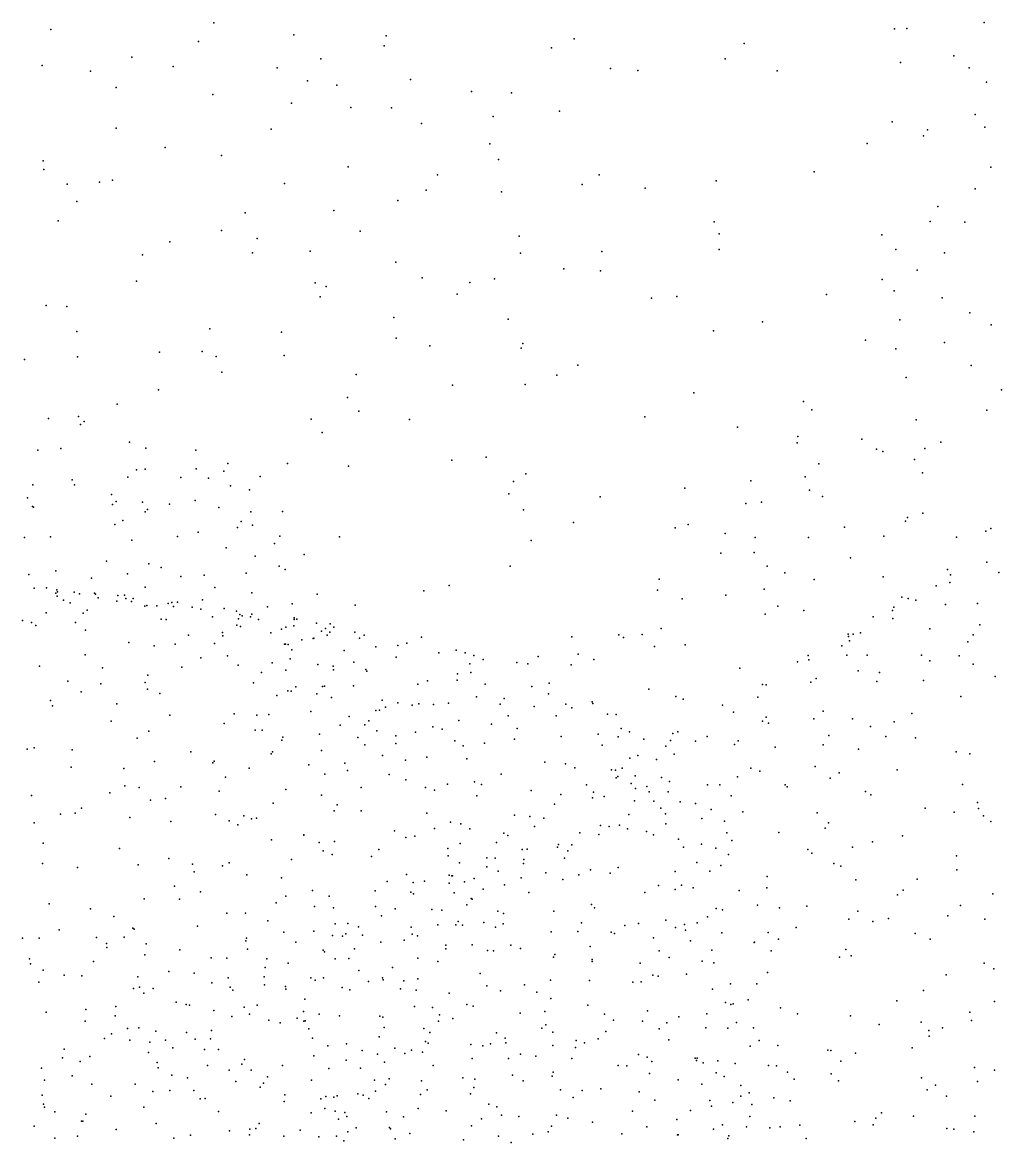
# Model space of a CAD drawing. Header units: metres. Extents: x -23.9 to 23.9, y -27.4 to 27.4.
# Drawn here: x 2.975 to 5.956, y -0.015 to 3.394 of the extents above; entities that cross this region are included whole.
import ezdxf

# ---------------------------------------------------------------- set-up
doc = ezdxf.new("R2010")
doc.units = ezdxf.units.M

msp = doc.modelspace()

# ---------------------------------------------------------------- linework, layer by layer
for p in [(3.5582, 3.3936, -13.8231), (5.6671, 3.3757, -26.4245), (5.9031, 3.3944, 20.6389), (3.0623, 3.3726, -8.5664), (3.8014, 3.3562, -3.0713), (4.0828, 3.3538, 25.633), (4.6547, 3.3447, -4.1951), (5.6298, 3.3751, -3.3124), (3.511, 3.336, 25.7635), (4.0766, 3.3233, -2.9301), (4.5856, 3.3175, 25.5078), (5.1727, 3.33, 25.3776), (3.3088, 3.2886, -3.236), (3.8832, 3.2832, -13.7574), (5.1147, 3.2833, -2.3307), (5.81, 3.2928, 25.2004), (3.0355, 3.2637, -13.9782), (3.1825, 3.246, 25.8585), (3.4338, 3.2599, -9.5618), (3.7507, 3.2566, 25.6898), (4.7654, 3.2538, -2.554), (4.8482, 3.2476, 25.4275), (5.2728, 3.2468, -3.6921), (5.648, 3.2723, -1.9981), (5.8573, 3.2561, 19.627), (3.8429, 3.2164, -10.5061), (4.1566, 3.2207, -27.1805), (5.9094, 3.2126, -1.8143), (3.2602, 3.1964, -9.0582), (3.555, 3.1751, -3.1596), (3.9326, 3.2035, -5.2316), (4.3418, 3.1844, -4.6448), (4.4645, 3.18, -12.4981), (3.7942, 3.149, -27.1991), (3.9753, 3.1352, -10.8345), (4.0991, 3.1348, -11.1531), (4.4086, 3.1077, -13.2802), (4.6098, 3.1244, -27.0621), (5.8756, 3.1142, 20.7969), (3.2611, 3.072, -27.1601), (3.7324, 3.0692, -5.6099), (4.1899, 3.087, -2.9528), (5.6227, 3.0917, -26.6307), (5.9046, 3.0754, 19.2345), (5.7179, 3.0493, 19.9998), (5.7302, 3.0676, 20.3556), (3.4094, 3.014, -6.1384), (4.3985, 3.0249, -11.9995), (5.5466, 3.0263, 25.2036), (3.0383, 2.9728, -7.5016), (3.5816, 2.9897, -9.8254), (4.4244, 2.9773, 25.4777), (3.0409, 2.9463, 25.9145), (3.9664, 2.9549, 25.6043), (5.3849, 2.9399, -2.3058), (5.923, 2.9535, 21.0971), (3.1117, 2.9021, -14.1075), (3.2097, 2.9078, -6.8256), (3.2496, 2.9147, -3.2684), (3.7728, 2.9036, -10.2245), (4.2388, 2.9302, -11.4816), (4.6791, 2.9012, 25.4), (4.7306, 2.9302, -4.463), (5.0869, 2.9123, 25.2866), (4.2046, 2.8837, -13.6059), (4.4334, 2.8789, -2.8831), (4.8706, 2.8901, -2.6372), (5.8755, 2.8875, -26.5601), (3.1407, 2.8488, -8.5969), (4.1181, 2.8522, -5.167), (5.7622, 2.8338, -2.1013), (3.6538, 2.8145, -5.8849), (3.9236, 2.8215, -3.0516), (3.0845, 2.7902, -7.9859), (5.081, 2.7878, -26.9928), (5.738, 2.7884, 20.6297), (5.8443, 2.7862, 25.0655), (3.5811, 2.7614, 25.6964), (3.6896, 2.7365, -3.1309), (4.003, 2.7585, -10.8488), (4.4872, 2.7438, -12.9408), (5.0959, 2.7509, -2.557), (5.5915, 2.748, -26.8262), (3.4243, 2.7262, -3.2179), (3.8513, 2.6979, -27.2358), (4.7392, 2.6975, -2.7883), (5.0963, 2.7027, -4.3427), (5.634, 2.7027, 19.815), (3.3405, 2.687, -6.5209), (3.6761, 2.693, -9.9702), (4.1122, 2.665, 25.5395), (4.4917, 2.6924, -12.587), (5.7816, 2.6928, 19.0291), (4.6236, 2.6442, -27.212), (4.7349, 2.6386, -4.6682), (5.6989, 2.6401, -3.9744), (3.3224, 2.607, -9.0138), (3.8668, 2.602, -14.0553), (4.1922, 2.6174, -11.3144), (4.3368, 2.6031, -11.7621), (4.4118, 2.6143, 25.4512), (5.5926, 2.6122, -2.2779), (3.8812, 2.5588, 25.5955), (3.8994, 2.591, -5.6538), (4.2986, 2.5673, -5.0995), (4.9675, 2.5606, -2.7109), (5.4224, 2.5664, -4.2465), (5.6291, 2.5772, 20.4561), (3.0474, 2.533, 25.8862), (3.1109, 2.5294, -27.0769), (4.8899, 2.5547, 25.3122), (5.7744, 2.5564, 20.9586), (4.1056, 2.4963, -3.0035), (4.454, 2.4912, -2.8899), (5.6464, 2.4895, 18.9039), (5.8596, 2.5105, 21.4018), (3.5459, 2.4618, -3.1874), (5.0786, 2.4554, -27.1012), (5.2283, 2.4832, -2.5687), (5.9237, 2.4735, 24.9269), (3.1408, 2.4538, -8.0239), (3.7636, 2.4516, -5.9441), (4.1128, 2.433, -5.3947), (5.5417, 2.4275, 19.8075), (3.3922, 2.3908, -14.3055), (3.5223, 2.3925, -27.238), (4.2159, 2.4104, -13.7491), (4.4933, 2.4031, -12.2997), (4.4983, 2.4172, -13.173), (5.6335, 2.4013, 20.6271), (5.7825, 2.4202, 18.5664), (2.9817, 2.3685, -14.4222), (3.1425, 2.3764, -7.694), (3.5654, 2.3774, -9.6691), (3.7724, 2.3806, -3.1163), (3.5826, 2.3301, 25.6603), (3.9911, 2.3231, -10.7527), (4.6016, 2.3207, 25.3737), (4.6661, 2.3511, -2.8256), (5.8629, 2.3504, 18.3169), (4.2842, 2.2905, 25.4603), (4.506, 2.292, -12.7728), (5.6651, 2.3138, 25.0361), (3.3894, 2.2765, -6.7891), (3.9648, 2.2531, -27.27), (5.0193, 2.2664, -4.7641), (5.9558, 2.276, -4.2928), (3.2642, 2.2323, -7.2562), (5.3525, 2.2401, 25.1565), (3.0547, 2.1883, -12.2656), (3.1465, 2.1944, -12.3401), (3.8547, 2.1863, -10.3126), (3.9994, 2.2112, -5.6908), (4.1535, 2.1856, -11.1497), (4.8698, 2.1943, -2.7645), (5.3785, 2.215, -27.0656), (5.6954, 2.185, 21.2106), (5.9111, 2.2137, -2.1539), (3.1523, 2.1706, -12.1955), (3.1635, 2.1794, -27.0785), (5.1518, 2.1627, -2.6378), (3.3011, 2.1166, -12.1724), (3.8874, 2.1466, 25.5597), (5.3333, 2.115, 18.5504), (5.3352, 2.1342, 18.8959), (5.53, 2.1263, 20.5867), (5.7707, 2.1165, 24.9246), (3.0221, 2.092, -12.4306), (3.0922, 2.097, -12.0837), (3.3514, 2.0984, -12.3602), (3.5028, 2.0925, -12.2051), (5.5751, 2.0958, 18.1869), (5.5946, 2.0879, 20.9285), (5.7226, 2.0976, 17.9924), (3.6002, 2.0517, -3.1891), (3.7819, 2.0523, -6.1224), (4.2823, 2.0624, -27.2755), (4.3874, 2.0712, 25.4132), (5.4, 2.0504, -2.5092), (5.6908, 2.0642, -4.6057), (3.3222, 2.0327, -12.0724), (3.3487, 2.0345, -12.5054), (3.5041, 2.036, 25.6784), (3.5885, 2.0287, -12.1488), (3.6986, 2.0119, -12.167), (3.9674, 2.0436, -3.0644), (4.508, 2.0199, -5.2369), (5.7152, 2.0239, -26.9543), (3.0069, 1.9867, -11.9344), (3.1263, 2.0022, -11.9738), (3.1338, 1.9865, -12.671), (3.296, 2.0102, -12.6182), (3.4571, 2.0087, -12.4426), (3.5415, 2.0072, -12.3521), (3.6085, 1.9838, -9.6442), (4.4699, 1.9969, -12.2088), (5.1924, 1.9992, 18.7379), (5.3582, 2.0111, 19.718), (2.9913, 1.9469, -3.3495), (3.246, 1.9573, 25.7813), (3.6662, 1.9713, -12.2936), (4.4558, 1.9598, -13.3833), (4.7337, 1.95, -2.8175), (4.9917, 1.9768, -27.2362), (5.371, 1.9703, 20.1466), (5.4105, 1.9511, -4.7951), (3.0057, 1.9206, -11.8334), (3.0093, 1.9191, -12.7044), (3.2494, 1.9266, -7.5491), (3.2609, 1.9363, -12.822), (3.3409, 1.9339, -8.8173), (3.3562, 1.9114, -11.9289), (3.4228, 1.928, -12.6605), (3.5012, 1.9387, -12.0078), (3.5732, 1.9175, -12.5167), (4.5004, 1.9105, -12.7658), (5.1769, 1.9301, 18.3853), (5.2252, 1.934, 25.1551), (3.2808, 1.878, -12.9299), (3.3487, 1.9045, -27.1312), (3.6414, 1.8756, -12.0073), (3.6711, 1.9042, -27.2613), (3.7673, 1.9058, -12.2177), (5.6631, 1.8766, 24.9262), (5.6698, 1.8876, 17.4436), (5.716, 1.9003, -2.3453), (3.2563, 1.8666, -11.8415), (3.5105, 1.8427, -12.7533), (3.6304, 1.8571, -14.4401), (3.6755, 1.8639, -12.4678), (4.6525, 1.8718, -27.259), (4.9617, 1.8557, 25.2343), (5.0015, 1.8661, -2.707), (5.4773, 1.8576, 17.6219), (5.9074, 1.8457, 19.2709), (5.9226, 1.8544, 19.0227), (2.9813, 1.8264, 25.8847), (3.0609, 1.8285, -12.8837), (3.3088, 1.818, -13.0324), (3.4478, 1.8298, -12.8517), (3.7425, 1.8078, -12.0919), (3.7587, 1.8308, -3.14), (3.9402, 1.8287, -10.4974), (4.5239, 1.8174, -2.8906), (5.1144, 1.8389, 19.1285), (5.2059, 1.8263, 19.7756), (5.3681, 1.827, 20.3634), (5.5975, 1.8303, 21.3535), (5.8184, 1.8279, 21.7339), (3.5954, 1.7953, -11.9154), (3.8326, 1.7752, -12.3008), (5.1014, 1.7787, 19.377), (5.2024, 1.7806, 18.0308), (3.2314, 1.7546, -11.6916), (3.3603, 1.7468, -7.2681), (3.6839, 1.7702, -12.6061), (3.7569, 1.7397, -9.9612), (4.4602, 1.7398, -12.4233), (5.2427, 1.7391, 20.0753), (5.4957, 1.7649, 21.0167), (5.9107, 1.7518, 19.3948), (2.9946, 1.7144, -14.7574), (3.0774, 1.7252, -11.6073), (3.2955, 1.7158, -13.2113), (3.3975, 1.7353, -11.718), (3.4574, 1.708, -13.1087), (3.5286, 1.7124, -12.9755), (3.6564, 1.7183, -12.7397), (3.7753, 1.7296, -12.5109), (5.2963, 1.7193, -27.1553), (5.5951, 1.7069, 17.2147), (5.7907, 1.7288, 19.2138), (5.7998, 1.7133, 19.0739), (5.9477, 1.7205, 18.416), (3.0111, 1.6724, -14.0232), (3.0485, 1.6731, -14.2988), (3.1856, 1.703, -13.1647), (3.3488, 1.6755, -13.3056), (3.5612, 1.674, -11.8081), (4.2748, 1.6808, -11.4933), (4.9136, 1.6996, 18.2712), (5.3858, 1.699, 20.6456), (5.7567, 1.6791, 18.9195), (5.7981, 1.6892, 18.7058), (3.0774, 1.6567, -13.6596), (3.0799, 1.667, -14.5482), (3.0807, 1.6479, -11.5102), (3.0825, 1.6613, -13.9213), (3.1326, 1.6601, -14.1872), (3.1493, 1.6554, -14.0574), (3.1948, 1.6568, -14.4195), (3.1978, 1.6539, -14.2929), (3.2057, 1.6433, -13.81), (3.2655, 1.65, -14.5301), (3.2858, 1.6513, 25.7528), (3.2905, 1.6407, -14.2268), (3.3122, 1.6405, -14.3551), (3.523, 1.6369, 25.6548), (3.6737, 1.6582, -11.8985), (3.873, 1.6543, -12.3266), (4.1971, 1.6641, -13.9485), (4.9082, 1.6662, -5.2182), (4.9832, 1.6394, 17.9527), (5.1162, 1.6514, 17.6264), (5.2335, 1.6692, 17.3759), (5.6521, 1.6451, 21.5919), (5.6714, 1.6405, 19.2437), (3.1003, 1.6361, -13.2214), (3.1208, 1.6277, -13.5366), (3.1729, 1.6057, -3.2973), (3.2629, 1.6326, -13.6425), (3.3075, 1.6314, -13.8713), (3.3478, 1.6177, -13.4389), (3.354, 1.6195, -13.5694), (3.3846, 1.619, -13.7438), (3.4191, 1.6261, -14.3184), (3.4298, 1.6285, -14.5088), (3.4349, 1.6167, -13.9499), (3.4475, 1.6301, -11.6789), (3.4925, 1.6148, -14.2273), (3.5186, 1.6086, -14.082), (3.5892, 1.6101, -14.6128), (3.6268, 1.6028, -14.4861), (3.7217, 1.6158, -12.7917), (3.7966, 1.6247, -12.1129), (3.9879, 1.6208, 25.488), (5.2751, 1.6179, 25.051), (5.3534, 1.6039, -2.5222), (5.6242, 1.6045, 18.9266), (5.6273, 1.6149, -2.3835), (5.6949, 1.6362, 18.7934), (5.7855, 1.6222, 18.421), (5.8828, 1.6257, 19.4412), (2.9753, 1.5736, -13.2466), (3.048, 1.5968, -13.4418), (3.1605, 1.5963, -13.4085), (3.398, 1.5784, -8.8484), (3.413, 1.5766, -14.6551), (3.5535, 1.5852, -13.5801), (3.6327, 1.5795, -13.7244), (3.6368, 1.5923, -14.0211), (3.6441, 1.588, -12.9746), (3.6693, 1.5854, -13.885), (3.674, 1.5928, -14.2887), (3.6938, 1.5771, -14.655), (3.8028, 1.5767, -14.3081), (3.803, 1.5824, -14.5932), (3.8105, 1.578, -14.4228), (5.2362, 1.5932, -5.146), (5.5651, 1.5855, 19.156), (5.6251, 1.5802, 18.5337), (3.0025, 1.5675, 25.8657), (3.0161, 1.5589, -11.3775), (3.1365, 1.5683, -11.4263), (3.1672, 1.5443, -14.6927), (3.5845, 1.5372, -13.1631), (3.6276, 1.5594, -13.4899), (3.639, 1.5552, -11.8024), (3.7311, 1.5362, -14.4502), (3.7643, 1.5473, 25.5522), (3.7767, 1.5533, -13.812), (3.8011, 1.558, -13.927), (3.8704, 1.5659, -14.2002), (3.8852, 1.5414, -14.6973), (3.8982, 1.5495, -14.0864), (3.9106, 1.5382, -3.1006), (3.9116, 1.5636, -14.3491), (3.9234, 1.5536, -12.5366), (3.9875, 1.5385, -14.1986), (4.9192, 1.5491, 19.5008), (5.5261, 1.5359, 18.7193), (5.7372, 1.5487, 19.3695), (5.89, 1.5607, 17.1179), (3.299, 1.5073, -14.7363), (3.4399, 1.5022, -14.7426), (3.4806, 1.5293, -11.6446), (3.5602, 1.5044, -9.3042), (3.5854, 1.527, -14.7137), (3.773, 1.5022, -14.7432), (3.7763, 1.5019, -11.9828), (3.7841, 1.5009, -6.4258), (3.8257, 1.5155, -13.5238), (3.8605, 1.5194, -12.7038), (3.8628, 1.5205, -13.6762), (3.9025, 1.5288, -13.8704), (4.0014, 1.5199, -14.0305), (4.0152, 1.5293, -6.0672), (4.1455, 1.5051, -14.7404), (4.1902, 1.5233, -14.5607), (4.6478, 1.5246, 25.295), (4.7905, 1.5305, 17.7613), (4.8053, 1.5223, 17.5113), (4.8622, 1.5312, 19.2387), (5.4888, 1.5326, 19.0015), (5.4895, 1.5252, 17.0019), (5.493, 1.5117, 24.9177), (5.5044, 1.5326, 18.8606), (5.853, 1.5085, 18.2018), (5.8697, 1.5305, 21.9717), (3.1662, 1.469, -11.3258), (3.3766, 1.4972, -11.5315), (3.5993, 1.4662, -13.2968), (3.795, 1.4846, -27.1252), (3.9542, 1.483, -12.4243), (4.0515, 1.4941, -13.8778), (4.1184, 1.4982, -14.0974), (4.243, 1.4758, -14.1758), (4.2957, 1.4834, -14.3969), (4.3227, 1.4753, -14.5492), (4.3492, 1.4669, -12.074), (4.6668, 1.4712, 17.3164), (4.8994, 1.4949, 17.2034), (4.9925, 1.4998, 19.8048), (5.3671, 1.4672, 19.0578), (5.4691, 1.4972, 19.2923), (5.4844, 1.4684, 21.4425), (5.547, 1.4681, 18.4384), (5.7118, 1.4688, 18.2531), (5.8262, 1.4662, 24.6995), (3.0271, 1.4345, -11.2229), (3.4603, 1.4324, -11.5652), (3.518, 1.4608, -3.2254), (3.6319, 1.4378, -11.7217), (3.736, 1.4453, -13.0453), (3.7905, 1.4573, -12.9293), (3.8741, 1.4405, -13.4173), (3.9217, 1.4348, -12.3107), (3.9846, 1.4476, -14.8077), (4.1129, 1.4619, -13.6838), (4.3377, 1.4425, -14.057), (4.3777, 1.4554, -14.303), (4.4804, 1.446, 18.1849), (4.5135, 1.4417, 17.636), (4.5455, 1.464, 17.8892), (4.646, 1.4395, -5.4882), (4.7145, 1.455, -2.841), (5.3346, 1.4485, 19.2278), (5.3686, 1.4543, 18.8389), (5.7375, 1.4512, 19.4657), (5.8697, 1.4411, 19.6066), (3.2194, 1.4299, -14.8271), (3.3568, 1.4072, 25.7139), (3.7026, 1.4152, -13.1537), (3.7772, 1.4227, -13.3273), (3.9223, 1.4234, -12.7513), (4.0209, 1.4246, -13.4779), (4.0235, 1.42, -12.5779), (4.3001, 1.4118, -14.6821), (4.3406, 1.4152, -13.7641), (5.1591, 1.4292, -2.6166), (5.5197, 1.4207, 19.4129), (5.5837, 1.4154, 18.3105), (5.9359, 1.4034, -2.2219), (3.1131, 1.389, -14.875), (3.2145, 1.3816, -14.7851), (3.3492, 1.3848, -14.8804), (3.356, 1.3649, -8.4086), (3.6792, 1.3842, -14.8817), (3.8071, 1.3721, -11.9786), (3.8892, 1.3726, -12.8931), (3.8945, 1.3736, -10.2448), (3.9826, 1.3746, -12.4275), (4.1793, 1.3806, -14.8072), (4.2088, 1.3902, -13.5303), (4.2983, 1.3919, 17.9206), (4.3839, 1.3804, -13.6186), (4.5258, 1.3732, -13.7858), (4.5784, 1.3831, -14.0771), (4.8821, 1.3652, 25.1792), (5.2277, 1.3787, 18.9061), (5.2396, 1.378, -27.1677), (5.3751, 1.3865, 19.385), (5.3918, 1.3969, 21.1554), (5.5758, 1.3885, -5.1439), (5.7184, 1.3915, 18.1315), (3.0604, 1.33, -11.1434), (3.1544, 1.3569, -11.2443), (3.3939, 1.3516, -11.4547), (3.7499, 1.3455, -3.1755), (3.7835, 1.3599, -13.2198), (3.7937, 1.3584, -14.9122), (3.8711, 1.3504, -12.1277), (3.9162, 1.3392, -13.2632), (4.0705, 1.3316, -12.6392), (4.3576, 1.3416, -2.9615), (4.4419, 1.3365, -13.128), (4.577, 1.3507, -13.6827), (4.9647, 1.3424, 16.9268), (4.987, 1.3343, 20.0111), (5.2139, 1.341, 18.6071), (5.832, 1.3427, 16.9455), (3.0667, 1.3139, 25.8293), (3.263, 1.3198, -14.9566), (3.8528, 1.2974, -14.984), (4.0513, 1.3, -13.2754), (4.062, 1.3011, -14.9434), (4.081, 1.3102, 25.4362), (4.1181, 1.323, -10.9324), (4.1615, 1.3165, 17.2328), (4.1819, 1.3202, -13.3901), (4.2269, 1.3178, -11.5297), (4.2719, 1.3227, -14.759), (4.4298, 1.3189, 17.0507), (4.533, 1.3118, -14.4948), (4.6296, 1.3195, 18.9423), (4.6476, 1.3082, -14.1396), (4.7091, 1.3266, 16.9784), (4.7115, 1.3217, -13.8822), (5.1063, 1.3159, 19.136), (5.4131, 1.2975, 18.3105), (3.2456, 1.2674, -11.2691), (3.4242, 1.2861, -14.9965), (3.6198, 1.2902, -11.6175), (3.6888, 1.2854, -14.9977), (3.7258, 1.2875, -9.7262), (3.9701, 1.2815, 17.7505), (4.0293, 1.269, -12.4792), (4.3034, 1.2697, -13.7462), (4.4543, 1.2833, -5.7722), (4.6003, 1.2834, -14.3865), (4.7563, 1.2893, -27.2529), (4.7829, 1.288, -13.725), (5.14, 1.295, 19.3225), (5.2276, 1.2676, 18.4713), (5.2387, 1.2795, 24.9834), (5.3841, 1.2748, -2.4988), (5.5019, 1.2742, 19.5504), (5.629, 1.2652, 19.6078), (5.6825, 1.2907, 21.8305), (3.3602, 1.2376, -26.8687), (3.5891, 1.2606, -14.6272), (3.6839, 1.2404, -6.7413), (3.7055, 1.2403, 25.5641), (3.8792, 1.2281, 17.1458), (3.9421, 1.2549, -12.9919), (4.0176, 1.256, -13.177), (4.0537, 1.2382, -12.8218), (4.1723, 1.234, -14.8884), (4.2241, 1.2505, -27.1376), (4.2525, 1.2429, -13.2956), (4.403, 1.2586, -14.6666), (4.4808, 1.2457, -13.4385), (4.728, 1.2277, -14.1877), (4.7974, 1.2449, -13.8982), (4.8227, 1.2346, 19.7572), (4.9553, 1.2299, 19.014), (4.9707, 1.2353, 19.1536), (5.2467, 1.2611, 16.7038), (5.5565, 1.2516, -27.0846), (3.3247, 1.2153, -15.0795), (3.7654, 1.21, 17.9556), (3.7677, 1.2189, -11.7803), (3.9962, 1.2178, -12.362), (4.0171, 1.195, -15.0345), (4.1117, 1.1992, -12.6445), (4.1124, 1.2229, 16.9861), (4.2915, 1.2078, 18.4704), (4.3823, 1.2003, 25.3426), (4.4734, 1.2132, 18.7647), (4.6155, 1.2204, -13.4751), (4.7399, 1.1945, -13.61), (4.789, 1.2201, -14.0202), (4.8667, 1.2129, -13.785), (4.9479, 1.2085, 18.7204), (5.0246, 1.2062, -2.6795), (5.0596, 1.2208, 18.5848), (5.1426, 1.1969, 19.4805), (5.1538, 1.2079, -5.4416), (5.4123, 1.195, 21.4894), (5.4295, 1.2234, 18.1706), (5.6031, 1.2208, 24.7758), (5.694, 1.2164, 17.9788), (2.9898, 1.1826, -15.0671), (3.0109, 1.1865, -11.0083), (3.1267, 1.1802, -15.0927), (3.4878, 1.1743, -7.2324), (3.7323, 1.1679, -15.136), (3.7361, 1.1742, -11.6713), (3.886, 1.1786, -27.0245), (4.0714, 1.1632, -13.0451), (4.3172, 1.192, -14.7873), (4.8482, 1.163, 18.895), (4.9341, 1.1918, 16.6793), (4.9593, 1.1667, 19.3663), (5.2669, 1.1883, 18.297), (5.5205, 1.1826, 18.0006), (5.8174, 1.1741, 19.8154), (5.8587, 1.168, -5.3019), (3.1237, 1.1276, -11.0718), (3.377, 1.1446, -7.8634), (3.5554, 1.1406, 17.7051), (3.5591, 1.1457, -3.1912), (3.8468, 1.1351, -15.1747), (3.9568, 1.14, -12.2119), (4.1413, 1.1489, -6.1269), (4.2059, 1.1582, -13.1173), (4.3283, 1.1531, -13.1823), (4.5652, 1.1429, 19.274), (4.6288, 1.138, 16.6807), (4.657, 1.1253, -14.4927), (4.8238, 1.1551, -13.6917), (4.9051, 1.1507, -13.9106), (5.3881, 1.1299, 18.0641), (3.2842, 1.1236, -15.1684), (3.593, 1.0967, -15.2194), (3.6654, 1.1248, -11.5535), (3.896, 1.106, -6.4672), (3.9652, 1.1173, -15.1167), (4.0913, 1.1057, -12.5328), (4.4325, 1.1058, -14.7226), (4.7686, 1.1191, 19.0297), (4.7803, 1.118, 18.79), (4.7826, 1.0955, -2.7997), (4.788, 1.0992, 25.1581), (4.8005, 1.1247, -14.3468), (4.8401, 1.1014, 18.6375), (4.9201, 1.0963, -14.0695), (5.1518, 1.0978, 18.279), (5.1924, 1.1248, 20.7706), (5.2202, 1.115, 19.6001), (5.4336, 1.0943, 17.9046), (5.4609, 1.1105, 19.6962), (5.6376, 1.1192, 17.8991), (3.2874, 1.0704, -3.2316), (3.3303, 1.0655, 17.5108), (3.4578, 1.0676, -15.2464), (3.7772, 1.0598, -15.263), (4.0063, 1.0659, -10.6395), (4.1423, 1.0887, -12.6521), (4.2024, 1.0653, -12.7903), (4.2295, 1.0579, -12.9539), (4.2692, 1.0761, -14.8912), (4.351, 1.0826, -13.0712), (4.3726, 1.0752, 19.0058), (4.6924, 1.0741, 18.8824), (4.8286, 1.0773, 19.9794), (4.8417, 1.0628, 19.4274), (4.8759, 1.0686, -5.641), (4.9449, 1.0842, -13.8029), (5.061, 1.0737, 20.5297), (5.0981, 1.0735, 25.0001), (5.2972, 1.0733, 21.2631), (5.3032, 1.0674, 17.9239), (5.8363, 1.0743, 17.8494), (3.0033, 1.0411, -10.9096), (3.241, 1.0498, -11.1273), (3.3651, 1.0269, 16.8847), (3.4108, 1.0326, 18.0876), (3.5744, 1.0549, -11.428), (3.8859, 1.0421, -11.9687), (4.3581, 1.0404, -12.8585), (4.5241, 1.0565, -14.6606), (4.6138, 1.0443, -14.5798), (4.7109, 1.0343, 18.6737), (4.7134, 1.0514, -13.484), (4.7456, 1.0385, 19.2903), (4.8389, 1.0246, 16.4647), (4.8831, 1.0529, -14.3123), (4.8971, 1.0237, 20.2112), (4.9414, 1.0523, -14.1689), (5.1325, 1.0407, 18.1396), (5.542, 1.0536, 16.7676), (5.5581, 1.0433, 19.7994), (3.1555, 1.0029, 17.8752), (3.739, 1.0177, -11.5788), (3.9246, 0.9943, -15.2132), (3.9329, 1.0131, -12.07), (4.0066, 0.995, -12.2465), (4.5953, 1.0144, 18.8082), (4.9188, 1.0028, -13.716), (4.9773, 1.0221, 19.5993), (5.0242, 1.0168, -14.0372), (5.072, 0.9989, 17.9859), (5.1681, 0.9914, 19.7021), (5.3947, 0.9888, 17.8173), (5.7227, 1.0025, 17.8072), (5.8113, 0.9901, -2.2546), (5.8827, 1.0195, 20.0191), (5.8851, 1.0017, 22.2841), (3.0114, 0.9576, 16.9068), (3.0914, 0.9848, 17.4256), (3.1363, 0.9872, -26.545), (3.3021, 0.9739, -15.3003), (3.4275, 0.9621, -11.2382), (3.5627, 0.983, -9.1033), (3.6046, 0.9638, 18.3082), (3.6495, 0.9796, -15.355), (3.6722, 0.9704, -11.4619), (3.6876, 0.9727, 16.6863), (4.2067, 0.9873, -14.9878), (4.2783, 0.9601, 16.4679), (4.3102, 0.9553, -13.4111), (4.4728, 0.9813, 25.2823), (4.5202, 0.9777, -13.1929), (4.5623, 0.9719, 19.0642), (4.8216, 0.9836, -13.5773), (4.9325, 0.9859, 18.2281), (4.9339, 0.9549, 18.0028), (5.0436, 0.9708, -13.8574), (5.1127, 0.9634, -13.9557), (5.4287, 0.958, 19.8343), (5.9004, 0.9789, -26.943), (5.9231, 0.9625, 16.8891), (3.6314, 0.9515, -26.8654), (3.8322, 0.9218, -9.9224), (4.1083, 0.9341, -12.4668), (4.2299, 0.9412, 25.3639), (4.3367, 0.9397, -14.9067), (4.4405, 0.927, 18.8133), (4.5341, 0.9474, -5.8965), (4.6725, 0.9276, -13.3522), (4.73, 0.9225, -27.1245), (4.7349, 0.9501, 18.4474), (4.761, 0.9465, -14.4904), (4.7929, 0.9511, 18.3149), (4.8172, 0.9396, 18.1737), (4.8753, 0.9315, -14.3872), (4.8964, 0.9216, -13.634), (5.1198, 0.9279, -14.068), (5.2774, 0.9289, 17.772), (5.4191, 0.9417, -2.4661), (3.0389, 0.896, -10.8495), (3.7332, 0.9067, -15.3978), (3.8323, 0.9202, -11.7543), (3.8791, 0.8982, 18.693), (3.9248, 0.9009, -11.9779), (4.1422, 0.9131, -15.0784), (4.1693, 0.9178, -12.6118), (4.3079, 0.8948, -12.8707), (4.4181, 0.8986, -13.013), (4.4525, 0.9191, -14.8067), (4.6073, 0.8917, 18.3355), (4.648, 0.8913, 19.3809), (4.9724, 0.9079, 19.7099), (5.0427, 0.8936, 17.8172), (5.1342, 0.904, 16.5449), (5.5629, 0.9003, 17.7667), (5.6537, 0.9187, 19.9145), (3.2706, 0.88, 25.658), (3.8907, 0.8725, -15.3036), (3.9178, 0.8618, 16.4055), (4.0375, 0.8558, -12.2363), (4.0602, 0.8767, 18.9388), (4.2702, 0.8797, -12.4348), (4.2714, 0.8577, -12.7653), (4.4966, 0.8765, 18.4934), (4.5117, 0.8783, 19.5212), (4.6036, 0.8838, -14.6787), (4.6354, 0.8726, 19.8052), (4.9878, 0.8838, -14.3039), (5.0862, 0.8806, 20.8446), (5.1247, 0.8612, -27.0968), (5.3662, 0.8766, 24.8194), (5.3782, 0.8661, 16.6928), (5.5018, 0.8839, 21.7903), (5.8188, 0.8572, 20.0108), (3.0361, 0.834, 18.1295), (3.1429, 0.8225, -10.8958), (3.3272, 0.8304, -11.0653), (3.4206, 0.8494, 16.5468), (3.493, 0.8323, -7.4583), (3.5847, 0.8269, -11.2929), (3.6047, 0.8367, -15.3703), (3.794, 0.8469, -14.5236), (4.3059, 0.8361, 18.6846), (4.3886, 0.8244, 18.38), (4.389, 0.8517, 18.5745), (4.414, 0.8508, 19.0401), (4.5009, 0.8346, 19.2664), (4.5011, 0.8467, -13.0839), (4.6253, 0.851, 18.0011), (4.789, 0.8217, -14.5323), (5.028, 0.8376, -13.7504), (5.1015, 0.8285, -13.8399), (5.4451, 0.8343, 17.7173), (5.4668, 0.8263, 19.8757), (3.4982, 0.8094, -8.718), (3.658, 0.8002, -3.1445), (3.7642, 0.7907, -15.3934), (4.1448, 0.8007, -11.4881), (4.2738, 0.7983, 18.5124), (4.2823, 0.7964, 18.9648), (4.2846, 0.7971, 19.2177), (4.3503, 0.7888, 18.2175), (4.4231, 0.8107, -14.8955), (4.4936, 0.7902, 19.4026), (4.5681, 0.8064, -14.7564), (4.6204, 0.7856, 17.8544), (4.6694, 0.7993, -13.2652), (4.704, 0.8155, -2.8329), (4.764, 0.8045, 20.1905), (4.9619, 0.8103, 20.6458), (5.0678, 0.8107, -14.2664), (5.2423, 0.7946, -14.0009), (5.6993, 0.7865, 19.9274), (5.8195, 0.8151, -5.4365), (3.4378, 0.7657, -11.1231), (3.8583, 0.7522, -11.7133), (4.0495, 0.7514, -15.2371), (4.0852, 0.7793, -12.3091), (4.1652, 0.7769, 18.8), (4.1995, 0.7809, -15.1), (4.2738, 0.774, 18.3333), (4.3206, 0.7783, 19.1016), (4.3782, 0.7564, 19.2894), (4.4425, 0.7694, -12.96), (4.911, 0.7669, -13.5523), (4.9617, 0.7555, 17.6823), (4.9812, 0.7688, -13.6448), (5.0171, 0.7598, 19.7538), (5.157, 0.7525, -14.2116), (5.2417, 0.7598, 19.8208), (5.5117, 0.7842, -26.9563), (5.6565, 0.7532, 17.6611), (3.3458, 0.7271, -11.0166), (3.4538, 0.7259, -7.9508), (3.5172, 0.7485, -15.3503), (3.7768, 0.7344, -6.8869), (3.9092, 0.7353, -11.8322), (4.1579, 0.747, -12.4422), (4.1654, 0.7416, 18.4499), (4.2894, 0.7448, 18.0684), (4.3411, 0.7279, -12.7656), (4.3447, 0.7256, -15.0107), (4.5171, 0.7457, -13.0387), (4.8703, 0.746, -14.495), (5.6389, 0.7391, 22.0694), (5.9289, 0.7419, 22.4903), (3.0566, 0.712, -15.2741), (3.1824, 0.6964, -15.2885), (3.5971, 0.6833, -26.6254), (3.6539, 0.6827, -15.3895), (3.7477, 0.7148, 16.2634), (3.8644, 0.7031, 18.9319), (3.9225, 0.6998, -15.3668), (4.0504, 0.7039, -12.1723), (4.1104, 0.6964, 18.2985), (4.2214, 0.6938, -3.0355), (4.2516, 0.6919, 19.2579), (4.3277, 0.7083, 17.8787), (4.4225, 0.6892, -12.8789), (4.5933, 0.689, -14.7969), (4.7073, 0.7093, 19.6626), (4.7167, 0.6993, 17.7116), (5.0866, 0.697, -13.7351), (5.1067, 0.6936, -14.2934), (5.2132, 0.707, 17.622), (5.2797, 0.699, -14.0758), (5.363, 0.7048, -2.4745), (5.5178, 0.6894, 16.798), (5.8304, 0.7067, -2.2173), (3.2533, 0.6725, -10.8994), (3.7223, 0.6602, -11.3103), (3.9272, 0.6509, 18.5629), (3.9658, 0.6513, 18.8318), (4.0686, 0.6749, -14.092), (4.2945, 0.6481, -15.0915), (4.3019, 0.6576, 25.2841), (4.38, 0.6551, 16.2438), (4.4386, 0.6504, -26.9277), (4.4395, 0.6818, 17.8007), (4.6775, 0.6541, -14.7341), (4.8511, 0.6514, 17.6003), (4.9333, 0.6615, -13.5127), (4.991, 0.649, 17.5731), (5.0291, 0.6536, -13.632), (5.061, 0.6719, 24.9168), (5.4906, 0.6644, -5.5278), (5.5637, 0.6579, 24.6388), (5.6115, 0.6673, 19.9183), (5.792, 0.6748, 20.0204), (5.9048, 0.6651, 20.1192), (3.0873, 0.632, -10.7256), (3.3112, 0.6376, -3.2074), (3.3153, 0.634, 18.596), (3.5086, 0.6435, -14.8026), (3.7712, 0.6257, -11.4107), (3.8627, 0.628, -11.6453), (3.9189, 0.6153, 18.329), (3.9597, 0.6202, -11.8876), (3.998, 0.6417, -11.999), (4.0109, 0.6166, 18.038), (4.1591, 0.6409, -12.338), (4.1613, 0.6197, -12.1548), (4.1776, 0.6143, -13.735), (4.2393, 0.6478, -13.1955), (4.3144, 0.6462, 19.42), (4.415, 0.6408, 19.4671), (4.585, 0.6267, 17.6761), (4.666, 0.6278, 25.0987), (4.7678, 0.6248, -14.6623), (4.7777, 0.621, -13.286), (4.8088, 0.6454, 20.5219), (4.963, 0.6396, -5.787), (4.9933, 0.6311, -14.4386), (5.1045, 0.6235, 21.228), (5.2455, 0.6244, -13.9912), (5.33, 0.6398, 17.5831), (5.6928, 0.6216, 17.5727), (2.9755, 0.6075, -3.2664), (3.026, 0.607, -15.254), (3.2006, 0.6089, -26.0476), (3.2311, 0.5907, -15.0299), (3.2851, 0.6101, 25.5317), (3.3521, 0.5896, -15.3124), (3.6556, 0.5987, -7.2398), (3.6573, 0.6074, -11.2188), (3.8077, 0.5952, 18.7104), (3.9496, 0.6132, -26.7704), (4.0668, 0.5951, -6.5075), (4.1372, 0.6011, 17.8735), (4.2646, 0.5862, 17.7846), (4.3443, 0.5872, -12.6305), (4.4618, 0.5859, -12.849), (4.703, 0.5821, -13.1667), (4.8963, 0.608, -14.5461), (5.0086, 0.5985, -2.6596), (5.2028, 0.5936, -13.8211), (5.2036, 0.5953, -14.2435), (5.2771, 0.6041, 19.8603), (5.7385, 0.6038, -26.7779), (3.2319, 0.5782, -15.2806), (3.3482, 0.5568, -10.9109), (3.4549, 0.5719, -11.0157), (3.55, 0.5474, -11.0851), (3.5975, 0.5457, -15.3798), (3.6603, 0.5737, -9.2629), (3.8912, 0.5703, 18.0892), (3.8945, 0.5656, 18.9816), (3.986, 0.5742, -15.3747), (4.179, 0.5459, 16.1216), (4.2638, 0.5744, -12.4672), (4.3913, 0.5691, -15.0536), (4.4095, 0.5684, -12.7337), (4.4918, 0.5752, -14.9591), (4.592, 0.5489, -14.8759), (4.596, 0.5569, 19.6472), (4.9138, 0.5681, -13.4266), (4.9436, 0.5484, 20.9634), (5.0742, 0.5705, -14.3933), (5.2541, 0.5683, -14.0904), (5.4623, 0.5491, 21.9163), (5.4816, 0.5726, 19.9041), (5.4978, 0.5536, 17.5339), (2.9967, 0.544, 18.5276), (2.9995, 0.5291, -24.0908), (3.1914, 0.5361, 16.2687), (3.7147, 0.5181, -22.949), (3.719, 0.5443, 18.4684), (3.7838, 0.5312, 25.3873), (3.9272, 0.5439, -11.756), (3.9692, 0.5448, -10.7696), (4.1017, 0.518, -12.1076), (4.2394, 0.5356, -15.1942), (4.7093, 0.5362, -14.7685), (4.7095, 0.5422, 17.5244), (4.8556, 0.5314, 19.7478), (5.0447, 0.5369, -13.5763), (5.0803, 0.5322, 16.4706), (5.9025, 0.5307, 17.4823), (5.9319, 0.514, 20.1748), (3.038, 0.5094, -10.612), (3.1026, 0.4948, -15.2493), (3.1563, 0.4924, -10.6989), (3.3269, 0.489, -23.6451), (3.4213, 0.5056, -15.3342), (3.4985, 0.5006, -8.2102), (3.602, 0.486, 18.4364), (3.7107, 0.489, 18.0862), (3.8533, 0.486, -14.4711), (3.8662, 0.4797, 15.9823), (3.8917, 0.4866, -11.6291), (3.9989, 0.5086, 19.1684), (4.0711, 0.4866, -15.3561), (4.073, 0.4801, -11.6421), (4.1787, 0.4836, -12.2171), (4.369, 0.4997, 19.5076), (4.5832, 0.4795, -2.8827), (4.7012, 0.4784, -13.0973), (4.8946, 0.4946, -26.9355), (4.9105, 0.4916, -14.5968), (4.9972, 0.497, -14.5093), (5.2428, 0.5022, 17.4878), (5.787, 0.4958, 20.0447), (3.0255, 0.4731, -24.9911), (3.3136, 0.4538, -15.3074), (3.332, 0.4577, -10.8337), (3.3732, 0.4537, 18.7804), (3.5519, 0.4708, -7.7107), (3.6074, 0.4577, 18.7808), (3.616, 0.4488, -11.0816), (3.7125, 0.4651, 19.027), (3.776, 0.4595, -11.3167), (3.7773, 0.4519, 19.0012), (3.9483, 0.4567, 17.8286), (3.9717, 0.4494, -11.7957), (4.0286, 0.4754, -11.9282), (4.1262, 0.4533, 19.3154), (4.136, 0.4767, 17.7387), (4.1735, 0.4484, -22.3819), (4.3894, 0.4623, -15.1102), (4.4308, 0.4471, 17.5496), (4.5034, 0.4646, -15.0091), (4.8335, 0.4735, 24.9779), (4.8588, 0.4738, -13.2938), (5.0763, 0.452, 17.4466), (5.1305, 0.4681, -13.6431), (5.2112, 0.4676, -13.992), (5.718, 0.4476, 24.3188), (3.3451, 0.4393, 16.0978), (3.4431, 0.4119, 18.4472), (3.835, 0.4218, -26.3424), (4.2748, 0.4396, -12.3526), (4.5414, 0.4431, -12.8548), (4.5841, 0.4237, 19.6664), (5.1156, 0.4116, 19.8477), (5.1839, 0.4193, 21.6577), (5.6365, 0.416, 17.4493), (5.9346, 0.4147, 22.978), (3.048, 0.382, -10.5896), (3.1682, 0.3898, -25.4714), (3.2594, 0.399, -24.5341), (3.4735, 0.4051, -15.3521), (3.4836, 0.4035, 18.7202), (3.5584, 0.3868, 18.0708), (3.6501, 0.3968, -22.2687), (3.6665, 0.3755, 18.9457), (3.6897, 0.4032, -15.3898), (3.8314, 0.3834, -11.4094), (3.8791, 0.3756, -11.526), (4.1691, 0.3991, -23.1509), (4.2231, 0.3964, -15.2792), (4.3279, 0.405, 19.8012), (4.3477, 0.4001, -12.4494), (4.4905, 0.3783, -12.6946), (4.565, 0.384, 25.0429), (4.6968, 0.4031, -14.8545), (4.7476, 0.3754, -13.0891), (4.8777, 0.3856, -14.6877), (5.0584, 0.3767, -13.4899), (5.132, 0.4051, -2.5734), (5.1392, 0.4069, -14.3839), (5.2832, 0.3948, 17.4186), (5.3343, 0.3772, 19.8888), (5.8587, 0.3819, -5.5415), (3.1664, 0.354, -10.6536), (3.2578, 0.3706, -22.3247), (3.6128, 0.3687, -8.7298), (3.7256, 0.357, 17.8794), (3.7598, 0.3498, -11.2055), (3.812, 0.3631, -23.6236), (3.8317, 0.354, -7.0286), (3.8358, 0.3559, 17.7802), (3.9403, 0.3707, -11.6582), (4.0634, 0.3696, -11.8872), (4.0727, 0.3666, 17.6572), (4.2423, 0.3545, 19.4778), (4.2451, 0.3739, -12.2313), (4.2856, 0.3626, -6.3829), (4.5687, 0.3437, -6.1056), (4.7748, 0.3578, 20.8651), (4.8623, 0.3544, -13.2207), (4.937, 0.3498, 17.4153), (4.9733, 0.3679, -13.3735), (5.1492, 0.3499, -13.8208), (5.496, 0.3707, 17.4164), (5.5834, 0.3438, 19.9182), (5.7112, 0.3509, 22.6261), (5.8641, 0.3565, 17.3951), (3.2465, 0.3154, -15.2949), (3.2955, 0.3321, 18.3386), (3.33, 0.3345, 18.6507), (3.3816, 0.3241, 18.1351), (3.4745, 0.3201, 18.9645), (3.5504, 0.3261, 18.8696), (3.8471, 0.3315, 19.2777), (4.0762, 0.3355, -3.0625), (4.1969, 0.3318, 17.5541), (4.2153, 0.3201, -12.1217), (4.4184, 0.3191, -12.5004), (4.5565, 0.3332, 16.2269), (4.5894, 0.3209, -22.5192), (4.7512, 0.3225, 19.7483), (4.9134, 0.3315, 19.8021), (5.0557, 0.3344, -14.5311), (5.1229, 0.3336, -13.713), (5.2006, 0.3344, -14.0802), (5.7341, 0.3258, 17.4038), (5.735, 0.3089, 16.9357), (5.7761, 0.334, 20.0605), (3.2249, 0.3017, 18.5545), (3.3026, 0.2969, -10.7217), (3.3636, 0.2906, -15.3272), (3.4109, 0.297, -10.8025), (3.4328, 0.2735, -25.6373), (3.501, 0.2996, -10.8845), (3.5475, 0.3004, -15.3761), (3.8588, 0.3027, -15.3769), (3.9051, 0.2795, -9.9837), (3.962, 0.2852, -11.0741), (4.0616, 0.3066, -15.3642), (4.2025, 0.293, -26.3804), (4.2105, 0.2872, 25.1256), (4.3399, 0.2834, -15.2426), (4.3767, 0.2792, -12.3826), (4.4003, 0.285, 17.4412), (4.4452, 0.3026, 20.2116), (4.4466, 0.2883, -15.1535), (4.5901, 0.2803, -12.7827), (4.659, 0.2746, -12.9059), (4.6612, 0.2953, -14.949), (4.6863, 0.288, 17.4061), (4.7278, 0.3006, -2.7861), (4.9426, 0.2977, -13.2881), (5.1902, 0.2779, -14.3293), (5.2178, 0.296, -14.2016), (5.2746, 0.2802, 22.0202), (5.6833, 0.2731, 19.9821), (3.0972, 0.2432, 18.3922), (3.1022, 0.2688, 18.1365), (3.1801, 0.2466, 18.025), (3.359, 0.2588, 18.0027), (3.5299, 0.2685, -21.9602), (3.572, 0.2682, -24.555), (3.8624, 0.2488, -11.3903), (4.0093, 0.2655, -14.0683), (4.0561, 0.2538, -11.7575), (4.1087, 0.2726, 16.0011), (4.139, 0.2559, -11.9147), (4.1596, 0.2661, -23.7236), (4.1935, 0.2598, -15.3549), (4.3446, 0.2405, -12.2837), (4.4554, 0.2404, 19.6499), (4.4913, 0.2535, -12.571), (4.5386, 0.2482, -15.0948), (4.6473, 0.2405, -23.4412), (4.8504, 0.2529, 24.8548), (4.877, 0.2451, -5.9747), (5.0226, 0.2413, 17.4146), (5.0288, 0.2417, -14.5928), (5.4265, 0.2657, 19.9007), (5.4363, 0.2651, 22.3081), (5.5106, 0.2574, 24.4139), (3.0337, 0.2114, 17.9934), (3.1514, 0.2316, 15.9312), (3.3859, 0.2286, 25.3291), (3.3882, 0.2125, 15.8187), (3.5386, 0.2192, 17.8424), (3.605, 0.2054, -10.9177), (3.6432, 0.2237, -15.3888), (3.6517, 0.2378, 15.8242), (3.6715, 0.2054, 19.0491), (3.7673, 0.2192, -9.4896), (3.9085, 0.2099, 19.2605), (3.9606, 0.2359, 25.1937), (4.0048, 0.2118, -11.6195), (4.0772, 0.2294, -12.7019), (4.2259, 0.2195, -12.0407), (4.7882, 0.2191, 16.2968), (4.8146, 0.2182, -13.0715), (4.8913, 0.232, -13.1787), (5.0267, 0.2345, -13.3603), (5.0474, 0.2275, 19.8568), (5.0919, 0.2339, -14.4942), (5.1449, 0.2252, -13.9303), (5.2461, 0.2192, -26.5467), (5.2711, 0.2183, 24.6154), (5.4662, 0.2328, -2.373), (5.8735, 0.2133, 20.1729), (5.934, 0.2048, 23.557), (3.0425, 0.175, -15.2458), (3.1266, 0.1881, -10.5932), (3.4305, 0.19, -10.7738), (3.4782, 0.182, -15.3622), (3.7214, 0.1848, -24.9833), (3.8548, 0.1744, 17.6005), (4.0472, 0.1753, 19.4058), (4.0915, 0.1784, -24.1124), (4.1905, 0.1724, 19.5369), (4.3156, 0.1823, -12.1711), (4.3527, 0.1776, -15.2869), (4.4675, 0.1904, -2.9272), (4.4998, 0.1728, -15.1699), (4.588, 0.1873, -12.6857), (4.5913, 0.1995, 19.7092), (4.8843, 0.1951, -14.7869), (4.9712, 0.1759, -13.2459), (5.0871, 0.1975, 21.8403), (5.111, 0.1861, -13.8104), (5.3037, 0.1989, 17.4146), (5.3243, 0.1783, -5.7525), (5.4368, 0.1937, 16.7448), (5.4595, 0.1726, 17.4147), (5.7121, 0.1818, 17.391), (5.882, 0.171, 23.8585), (3.1864, 0.1624, 18.6398), (3.3183, 0.1622, 18.7574), (3.3718, 0.1402, 17.6933), (3.4245, 0.143, 18.8657), (3.4976, 0.143, -3.2131), (3.6245, 0.1704, 17.6949), (3.6993, 0.1534, -8.9929), (3.7087, 0.1652, -10.9849), (4.0504, 0.1416, -15.3614), (4.0807, 0.1619, 17.5051), (4.2078, 0.1454, 19.9119), (4.3497, 0.1527, 19.6252), (4.6129, 0.1453, 20.8141), (4.6796, 0.1429, 17.3942), (4.7363, 0.1484, -14.9572), (4.8531, 0.1395, 19.8197), (5.0438, 0.163, -13.5159), (5.1622, 0.1587, 17.4141), (5.1871, 0.1366, -14.2221), (5.7294, 0.1455, 23.1863), (5.7545, 0.1591, 20.0303), (3.0358, 0.1288, 18.572), (3.2444, 0.1257, -10.6492), (3.5164, 0.118, -10.8088), (3.5315, 0.1192, 18.978), (3.7717, 0.1098, 19.1987), (3.7738, 0.1303, -11.1011), (3.8839, 0.1179, 15.8662), (3.8988, 0.1246, -15.3706), (3.9237, 0.123, -24.5472), (3.9331, 0.1275, -11.401), (3.9959, 0.1328, -11.5238), (4.0126, 0.1291, -12.3185), (4.0295, 0.1188, -13.7284), (4.1874, 0.1316, -11.8806), (4.3391, 0.1329, 24.9855), (4.6522, 0.1224, -23.8892), (4.9007, 0.1142, -13.1142), (5.0681, 0.1129, -14.5566), (5.1379, 0.1066, -14.4472), (5.162, 0.1266, -14.1137), (5.2622, 0.1209, 19.8547), (5.312, 0.1116, -22.8773), (5.7886, 0.1266, -2.1269), (3.0398, 0.1018, 18.9828), (3.0421, 0.0925, 17.6692), (3.0741, 0.0781, -10.5376), (3.1685, 0.0718, 17.5976), (3.345, 0.0922, -10.7014), (3.5724, 0.0793, -15.3902), (3.8541, 0.075, -3.1385), (3.8959, 0.0886, -11.2923), (3.9273, 0.0802, -11.4145), (3.9566, 0.0759, -11.8513), (4.0833, 0.0788, -21.7234), (4.18, 0.0888, 17.4291), (4.2647, 0.081, -15.3465), (4.3952, 0.1015, -12.2389), (4.4189, 0.0934, 17.3717), (4.4338, 0.0684, -15.2773), (4.6013, 0.0687, -12.5915), (4.8322, 0.0807, -13.0046), (5.0086, 0.0827, -13.4328), (5.0723, 0.0954, -13.7211), (5.1952, 0.1008, -23.5485), (5.5898, 0.0749, 17.3939), (3.0114, 0.0351, -3.3126), (3.1556, 0.0502, 18.7081), (3.1596, 0.0499, 15.7176), (3.3824, 0.0426, 19.1663), (3.696, 0.0434, 17.597), (3.937, 0.0561, 19.3842), (3.9633, 0.0638, -10.7419), (4.1358, 0.0636, -11.716), (4.3427, 0.0361, -12.0755), (4.3727, 0.0568, -24.3582), (4.4861, 0.0643, -12.3718), (4.5858, 0.0345, 16.1441), (4.6358, 0.0595, -15.1046), (4.7106, 0.0467, -12.774), (4.9671, 0.055, -14.7287), (5.1062, 0.0384, -13.9408), (5.1891, 0.0639, 16.5807), (5.3418, 0.0381, 24.2403), (5.5088, 0.0494, 22.875), (5.5644, 0.0393, -26.2027), (5.5735, 0.0588, 24.0343), (5.688, 0.065, -23.6509), (5.8743, 0.0653, -23.2666), (3.1426, 0.0045, -21.8202), (3.2611, 0.0244, 25.2589), (3.4868, 0.0077, 17.5679), (3.6059, 0.021, 19.366), (3.6661, 0.0087, 19.1767), (3.6674, 0.0254, -8.4651), (3.6863, 0.0275, -10.8894), (3.7711, 0.004, -15.376), (3.8209, 0.0228, -11.0863), (3.8778, 0.0023, -11.1873), (3.9315, 0.0041, -15.3659), (3.9661, 0.0176, 17.4775), (3.9917, 0.0298, -11.4127), (4.0927, 0.0306, -25.2644), (4.0954, 0.0262, -11.603), (4.1544, 0.012, -24.842), (4.4247, 0.0044, -25.6137), (4.5286, 0.0103, 19.7216), (4.5759, 0.0178, -12.493), (4.8002, 0.0117, -14.9706), (4.876, 0.033, -14.8777), (4.9692, 0.0089, 17.4043), (4.9714, 0.008, 21.9427), (5.0787, 0.0256, -13.8239), (5.1255, 0.0056, -24.1712), (5.1792, 0.0326, -14.293), (5.2501, 0.03, -22.1632), (5.2819, 0.0331, 22.4125), (5.7893, 0.0274, 17.2057), (5.8101, 0.0257, 17.3629), (5.8716, 0.0177, 20.1113), (3.0736, -0.0017, -15.2611), (3.4364, -0.0022, -10.7346), (3.9535, -0.0094, 19.7048), (4.1103, -0.0035, 19.5322), (4.3182, -0.0069, -3.0065), (4.4628, -0.0152, -12.2485), (5.1224, -0.0031, 17.4126), (5.3609, -0.0027, 19.7931)]:
    msp.add_point(p)

doc.saveas('drawing.dxf')
